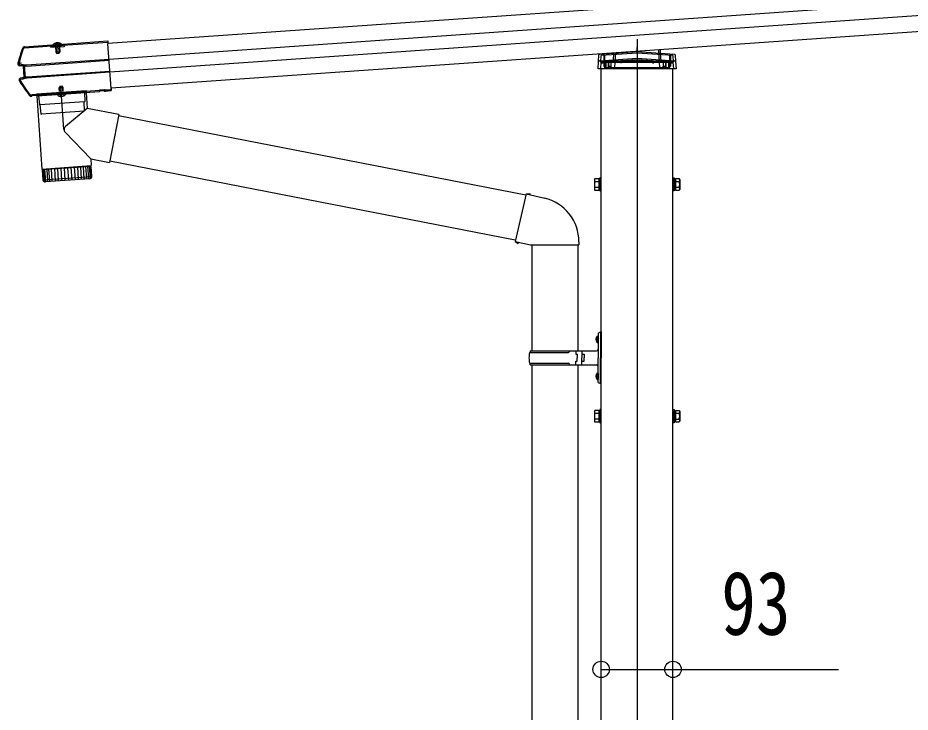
# Model space of a CAD drawing. Units: millimetres, scale not verified. Extents: x -10512 to 10512, y -7425 to 7425.
# Drawn here: x -1741 to -586, y -1723 to -824 of the extents above; entities that cross this region are included whole.
import ezdxf
from ezdxf.enums import TextEntityAlignment as Align

# ---------------------------------------------------------------- set-up
doc = ezdxf.new("R2010")
doc.units = ezdxf.units.MM
doc.header["$LTSCALE"] = 40
for name, color, linetype in [('0-4_YKK_12', 2, 'Continuous'), ('0-5_YKK_13', 4, 'Continuous'), ('0-6_YKK_A1', 4, 'Continuous'), ('0-7_YKK_D', 6, 'Continuous')]:
    doc.layers.add(name, color=color, linetype=linetype)
doc.styles.add('ＭＳ ゴシック', font='')
doc.styles.get('ＭＳ ゴシック').set_extended_font_data('MS Gothic')

msp = doc.modelspace()

# ---------------------------------------------------------------- linework, layer by layer
at = {"layer": '0-4_YKK_12'}
for p, q in [((-939.45, -851.86), (-939.45, -3416.07)), ((-1690.46, -855.5), (-1689.38, -870.88)), ((-939.45, -870.38), (-939.45, -862.6))]:
    msp.add_line(p, q, dxfattribs=at)
at = {"layer": '0-5_YKK_13'}
for p, q in [((-1733.08, -861.51), (-1733.27, -861.65)), ((-1733.27, -861.65), (-1733.17, -863.12)), ((-1733.17, -863.12), (-1733.04, -863.04)), ((-1732.85, -861.48), (-1733.08, -861.51)), ((-1732.97, -863), (-1733.08, -861.51)), ((-1733.04, -863.04), (-1732.97, -863)), ((-1732.97, -863), (-1697.36, -860.51)), ((-1732.85, -861.48), (-1697.47, -859.01)), ((-1698.65, -860.72), (-1698.51, -862.68)), ((-1681.55, -861.5), (-1698.51, -862.68)), ((-1697.36, -860.51), (-1697.47, -859.01)), ((-1697.22, -859.81), (-1697.47, -859.01)), ((-1697.29, -861.09), (-1697.32, -860.63)), ((-1682.98, -860.09), (-1697.29, -861.09)), ((-1683.23, -858.96), (-1697.2, -859.94)), ((-1697.2, -859.94), (-1697.12, -861.08)), ((-1696.07, -859.86), (-1696.08, -859.66)), ((-1695.38, -860.36), (-1695.49, -860.37)), ((-1684.91, -859.63), (-1695.38, -860.36)), ((-1694.87, -859.75), (-1694.94, -860)), ((-1694.81, -859.22), (-1685.63, -858.57)), ((-1685.49, -860.57), (-1694.67, -861.21)), ((-1694.15, -859.17), (-1692.91, -859.08)), ((-1693.13, -860.8), (-1693.03, -862.3)), ((-1692.74, -856.84), (-1691.35, -859.21)), ((-1692.54, -861.56), (-1687.55, -861.21)), ((-1692.54, -861.56), (-1692.06, -868.45)), ((-1692.23, -861.04), (-1692.37, -859.04)), ((-1692.11, -861.53), (-1691.56, -869.33)), ((-1690.16, -859.74), (-1691.35, -859.21)), ((-1690.16, -859.74), (-1689.06, -859.05)), ((-1688.01, -856.51), (-1689.06, -859.05)), ((-1687.94, -860.74), (-1688.08, -858.74)), ((-1687.99, -861.24), (-1687.44, -869.05)), ((-1687.55, -861.21), (-1687.07, -868.1)), ((-1686.29, -858.62), (-1687.53, -858.71)), ((-1687.04, -861.88), (-1687.14, -860.39)), ((-1685.5, -859.09), (-1685.4, -859.33)), ((-1684.3, -859.04), (-1684.31, -858.84)), ((-1683.1, -858.01), (-1683.23, -858.83)), ((-1683.23, -858.96), (-1683.15, -860.11)), ((-1683, -859.5), (-1683.1, -858.01)), ((-1683.02, -859.63), (-1683, -859.5)), ((-1681.69, -859.54), (-1683.02, -859.63)), ((-1683.02, -859.63), (-1682.98, -860.09)), ((-1681.69, -859.54), (-1681.55, -861.5)), ((-1624.78, -856.22), (-1624.69, -857.6)), ((-1620.64, -915.48), (-1624.69, -857.6)), ((-911.63, -865.43), (-910.63, -881.72)), ((-909.63, -865.29), (-909.35, -869.92)), ((-1623.27, -877.89), (-1730.39, -885.38)), ((-1692.06, -868.45), (-1687.07, -868.1)), ((-1687.75, -869.85), (-1687.07, -868.1)), ((-989.32, -880.65), (-988.79, -872.14)), ((-988.39, -879.71), (-939.45, -876.29)), ((-987.87, -871.21), (-939.45, -867.82)), ((-986.37, -881.58), (-985.85, -873.07)), ((-939.45, -869.82), (-985.85, -873.07)), ((-982.65, -872.85), (-982.65, -886.49)), ((-981.45, -872.76), (-981.45, -881.23)), ((-970.15, -879.72), (-969.52, -869.47)), ((-967.51, -869.33), (-968.27, -881.72)), ((-939.45, -878.29), (-959.45, -879.69)), ((-939.45, -867.82), (-891.03, -871.21)), ((-939.45, -867.82), (-939.45, -868.76)), ((-893.06, -873.07), (-939.45, -869.82)), ((-939.45, -876.29), (-890.51, -879.71)), ((-939.45, -876.29), (-939.45, -877.23)), ((-919.45, -879.69), (-939.45, -878.29)), ((-909.35, -869.92), (-908.75, -879.72)), ((-897.45, -872.76), (-897.45, -881.23)), ((-896.25, -872.85), (-896.25, -886.49)), ((-893.06, -873.07), (-892.53, -881.58)), ((-890.11, -872.14), (-889.59, -880.65)), ((-1734.21, -886.89), (-1738.96, -886.32)), ((-1732.8, -885.55), (-1738.78, -884.83)), ((-1731.5, -885.52), (-1737.32, -884.73)), ((-1733.29, -886.83), (-1734.21, -886.89)), ((-1731.88, -885.49), (-1732.8, -885.55)), ((-1731.65, -901.88), (-1732.8, -885.55)), ((-1732.57, -886.89), (-1732.04, -886.85)), ((-1731.27, -885.5), (-1731.5, -885.52)), ((-1730.31, -886.62), (-1623.18, -879.13)), ((-988.32, -879.72), (-988.26, -879.72)), ((-988.26, -879.72), (-890.64, -879.72)), ((-986.42, -882.52), (-981.45, -882.52)), ((-986.37, -881.72), (-982.65, -881.72)), ((-960.95, -879.8), (-985.36, -881.51)), ((-982.65, -881.72), (-981.45, -881.72)), ((-982.65, -886.49), (-981.65, -888.22)), ((-981.65, -888.22), (-981.45, -888.22)), ((-981.45, -881.23), (-981.45, -888.22)), ((-981.45, -881.72), (-979.95, -881.72)), ((-981.45, -888.22), (-976.45, -888.22)), ((-979.95, -881.13), (-979.95, -888.22)), ((-979.95, -881.72), (-898.95, -881.72)), ((-976.85, -881.72), (-976.85, -888.22)), ((-976.72, -881.72), (-976.72, -888.22)), ((-976.45, -880.88), (-976.45, -886.49)), ((-976.45, -886.49), (-973.45, -886.49)), ((-976.45, -888.22), (-976.45, -886.49)), ((-973.45, -888.22), (-976.45, -888.22)), ((-973.45, -880.67), (-973.45, -886.49)), ((-973.45, -886.49), (-973.45, -888.22)), ((-973.45, -888.22), (-905.45, -888.22)), ((-970.21, -880.66), (-970.15, -879.72)), ((-968.79, -890.22), (-968.67, -888.22)), ((-968.27, -881.72), (-968.67, -888.22)), ((-965.45, -879.72), (-965.45, -881.72)), ((-960.95, -879.8), (-959.45, -879.69)), ((-960.95, -882.52), (-960.95, -879.8)), ((-959.45, -882.52), (-960.95, -882.52)), ((-959.45, -879.69), (-959.45, -882.52)), ((-919.45, -882.52), (-919.45, -879.69)), ((-919.45, -879.69), (-917.95, -879.8)), ((-919.45, -882.52), (-917.95, -882.52)), ((-917.95, -879.8), (-917.95, -882.52)), ((-893.54, -881.51), (-917.95, -879.8)), ((-913.45, -881.72), (-913.45, -879.72)), ((-910.63, -881.72), (-910.23, -888.22)), ((-910.23, -888.22), (-910.11, -890.22)), ((-908.75, -879.72), (-908.69, -880.66)), ((-905.45, -880.67), (-905.45, -886.49)), ((-905.45, -886.49), (-902.45, -886.49)), ((-902.45, -880.88), (-902.45, -886.49)), ((-902.45, -886.49), (-902.45, -888.22)), ((-902.45, -888.22), (-897.45, -888.22)), ((-902.18, -881.72), (-902.18, -888.22)), ((-902.05, -881.72), (-902.05, -888.22)), ((-898.95, -881.13), (-898.95, -888.22)), ((-898.95, -881.72), (-897.45, -881.72)), ((-897.45, -881.23), (-897.45, -888.22)), ((-897.45, -881.72), (-896.25, -881.72)), ((-897.45, -882.52), (-892.48, -882.52)), ((-897.45, -888.22), (-897.25, -888.22)), ((-897.25, -888.22), (-896.25, -886.49)), ((-896.25, -881.72), (-892.53, -881.72)), ((-890.64, -879.72), (-890.58, -879.72)), ((-1732.32, -900.69), (-1733.24, -900.76)), ((-1731.1, -900.5), (-1731.64, -900.53)), ((-1729.34, -900.48), (-1622.21, -892.99)), ((-1729.25, -901.72), (-1622.13, -894.23)), ((-1737.44, -903.45), (-1731.65, -901.88)), ((-1735.97, -903.35), (-1730.39, -901.74)), ((-1730.74, -901.82), (-1731.65, -901.88)), ((-1730.39, -901.74), (-1730.17, -901.72)), ((-1683.82, -912.78), (-1687.21, -913.02)), ((-1681.67, -968.77), (-1685.61, -912.45)), ((-1682.9, -914.42), (-1683.82, -912.78)), ((-1724.21, -924.13), (-1723.49, -924.08)), ((-1723.49, -924.08), (-1723.39, -925.58)), ((-1717.33, -923.28), (-1717.23, -924.78)), ((-1717.3, -924.24), (-1717.3, -924.24)), ((-1717.11, -923.63), (-1635.7, -917.94)), ((-1717.11, -923.63), (-1717, -925.13)), ((-1717, -925.13), (-1635.6, -919.44)), ((-1652.96, -920.65), (-1716.81, -925.11)), ((-1716.24, -925.07), (-1653.39, -920.68)), ((-1690.7, -923.29), (-1678.93, -922.46)), ((-1690.69, -923.53), (-1690.7, -923.29)), ((-1678.91, -922.71), (-1690.69, -923.53)), ((-1687.21, -913.02), (-1687.89, -914.77)), ((-1682.9, -914.42), (-1687.89, -914.77)), ((-1687.55, -919.58), (-1687.89, -914.77)), ((-1687.13, -919.44), (-1687.52, -913.82)), ((-1687.13, -925.63), (-1685.97, -922.82)), ((-1684.87, -922.13), (-1685.97, -922.82)), ((-1684.87, -922.13), (-1683.68, -922.66)), ((-1682.14, -925.28), (-1683.68, -922.66)), ((-1683.01, -919.16), (-1683.4, -913.53)), ((-1682.57, -919.23), (-1682.9, -914.42)), ((-1678.91, -922.71), (-1678.93, -922.46)), ((-1655.04, -920.79), (-1654.57, -932.3)), ((-1652.96, -920.65), (-1651.51, -941.46)), ((-1635.7, -917.94), (-1635.6, -919.44)), ((-1635.43, -919.06), (-1635.6, -919.44)), ((-1635.53, -917.56), (-1635.43, -919.06)), ((-1629.44, -918.64), (-1635.43, -919.06)), ((-1629.55, -917.14), (-1629.44, -918.64)), ((-1629.22, -919), (-1629.44, -918.64)), ((-1629.32, -917.5), (-1628.02, -917.41)), ((-1629.32, -917.5), (-1629.22, -919)), ((-1629.22, -919), (-1627.92, -918.9)), ((-1628.02, -917.41), (-1627.95, -918.51)), ((-1627.95, -918.51), (-1627.92, -918.9)), ((-1627.92, -918.9), (-1620.44, -918.38)), ((-1620.64, -915.45), (-1620.57, -916.46)), ((-1620.54, -916.88), (-1620.57, -916.46)), ((-1723.84, -925.61), (-1723.39, -925.58)), ((-1717.23, -924.78), (-1723.21, -925.2)), ((-1717, -925.13), (-1717.23, -924.78)), ((-1716.81, -925.11), (-1710.18, -1019.88)), ((-1714.59, -924.96), (-1713.46, -936.42)), ((-1655.04, -932.82), (-1712.92, -936.87)), ((-1655.04, -944.37), (-1655.37, -932.84)), ((-1711.44, -948.32), (-1712.73, -936.86)), ((-1655.51, -944.88), (-1710.91, -948.76)), ((-1651.51, -941.46), (-1679.81, -964.92)), ((-1610.75, -949.38), (-1651.51, -941.46)), ((-1610.75, -949.38), (-1622.81, -1011.42)), ((-1083.59, -1053.63), (-1611.08, -951.1)), ((-1646.94, -1006.73), (-1680.22, -972.24)), ((-1710.18, -1019.88), (-1646.33, -1015.42)), ((-1646.26, -1016.41), (-1710.11, -1020.88)), ((-1653.73, -1016.94), (-1652.69, -1031.9)), ((-1651.12, -1016.75), (-1650.07, -1031.72)), ((-1650.82, -1015.73), (-1650.77, -1016.73)), ((-1649.02, -1016.61), (-1647.98, -1031.57)), ((-1647.5, -1016.5), (-1646.46, -1031.46)), ((-1646.94, -1006.73), (-1646.33, -1015.42)), ((-1646.94, -1006.73), (-1622.81, -1011.42)), ((-1645.58, -1029.45), (-1646.26, -1016.41)), ((-1097.12, -1111.82), (-1622.48, -1009.7)), ((-1710.11, -1020.88), (-1708.97, -1033.88)), ((-1708.39, -1035.41), (-1709.41, -1020.83)), ((-1708.18, -1020.74), (-1707.14, -1035.71)), ((-1705.33, -1035.58), (-1706.37, -1020.62)), ((-1705.69, -1019.57), (-1705.6, -1020.56)), ((-1704.01, -1020.45), (-1702.97, -1035.42)), ((-1700.1, -1035.22), (-1701.15, -1020.25)), ((-1696.79, -1034.98), (-1697.84, -1020.02)), ((-1694.15, -1019.76), (-1693.1, -1034.73)), ((-1690.15, -1019.48), (-1689.1, -1034.45)), ((-1685.91, -1019.19), (-1684.86, -1034.15)), ((-1681.52, -1018.88), (-1680.48, -1033.84)), ((-1677.07, -1018.57), (-1676.03, -1033.53)), ((-1672.64, -1018.26), (-1671.6, -1033.22)), ((-1668.32, -1017.96), (-1667.28, -1032.92)), ((-1664.19, -1017.67), (-1663.15, -1032.63)), ((-1660.34, -1017.4), (-1659.29, -1032.36)), ((-1656.83, -1017.15), (-1655.78, -1032.12)), ((-1708.98, -1033.83), (-1645.58, -1029.4)), ((-1648.37, -1032.6), (-1705.77, -1036.61)), ((-994.65, -1033.52), (-994.07, -1032.51)), ((-994.65, -1033.52), (-994.65, -1046.52)), ((-989.15, -1032.51), (-994.07, -1032.51)), ((-989.15, -1036.27), (-994.07, -1036.27)), ((-989.15, -1032.31), (-989.15, -1047.33)), ((-987.55, -1032.77), (-989.15, -1032.77)), ((-989.15, -1035.82), (-989.15, -1043.82)), ((-989.15, -1039.32), (-987.55, -1039.32)), ((-987.55, -1039.32), (-987.55, -1032.77)), ((-891.35, -1032.77), (-889.75, -1032.77)), ((-891.35, -1039.32), (-891.35, -1032.77)), ((-889.75, -1039.32), (-891.35, -1039.32)), ((-889.75, -1032.31), (-884.83, -1032.31)), ((-889.75, -1032.31), (-889.75, -1047.33)), ((-889.75, -1035.82), (-889.75, -1043.82)), ((-889.75, -1036.07), (-884.83, -1036.07)), ((-884.25, -1033.32), (-884.83, -1032.31)), ((-884.25, -1033.32), (-884.25, -1046.32)), ((-994.65, -1046.52), (-994.07, -1047.53)), ((-989.15, -1043.77), (-994.07, -1043.77)), ((-989.15, -1047.53), (-994.07, -1047.53)), ((-989.16, -1040.32), (-987.55, -1040.32)), ((-989.15, -1046.87), (-987.55, -1046.87)), ((-987.55, -1046.87), (-987.55, -1040.32)), ((-889.74, -1040.32), (-891.35, -1040.32)), ((-891.35, -1046.87), (-891.35, -1040.32)), ((-889.75, -1046.87), (-891.35, -1046.87)), ((-889.75, -1043.57), (-884.83, -1043.57)), ((-889.75, -1047.33), (-884.83, -1047.33)), ((-884.25, -1046.32), (-884.83, -1047.33)), ((-1083.18, -1051.85), (-1097.54, -1113.6)), ((-1083.18, -1051.85), (-1058.86, -1057.66)), ((-1097.54, -1113.6), (-1077.46, -1118.14)), ((-1097.54, -1113.6), (-1093.54, -1116.28)), ((-1092.66, -1114.7), (-1093.54, -1116.28)), ((-1077.46, -1118.14), (-1014.72, -1118.14)), ((-1075.94, -1118.14), (-1075.94, -1255.22)), ((-1016.24, -1118.14), (-1016.24, -1255.22)), ((-1014.72, -1113.98), (-1014.72, -1118.14)), ((-990.98, -1236.07), (-990.35, -1236.07)), ((-990.98, -1236.07), (-990.98, -1244.37)), ((-990.35, -1236.07), (-990.35, -1244.37)), ((-990.35, -1236.07), (-989.95, -1236.47)), ((-989.95, -1232.22), (-986.95, -1230.72)), ((-989.95, -1232.22), (-989.95, -1264.22)), ((-989.95, -1236.47), (-989.95, -1243.97)), ((-986.95, -1230.72), (-986.95, -1264.22)), ((-986.95, -1230.72), (-985.95, -1230.72)), ((-985.95, -1230.72), (-985.95, -1264.22)), ((-992.25, -1238.07), (-990.21, -1239.07)), ((-990.98, -1244.37), (-990.35, -1244.37)), ((-990.35, -1244.37), (-989.95, -1243.97)), ((-990.21, -1239.07), (-989.6, -1240.22)), ((-1078.92, -1257.22), (-1028.59, -1257.22)), ((-1077.92, -1255.22), (-991.92, -1255.22)), ((-1077.92, -1255.22), (-1077.92, -1257.22)), ((-1018.92, -1255.22), (-1018.92, -1259.72)), ((-1010.95, -1255.22), (-1010.95, -1264.22)), ((-1078.92, -1271.22), (-1028.59, -1271.22)), ((-1077.92, -1273.22), (-1077.92, -1271.22)), ((-1018.92, -1259.72), (-1016.92, -1259.72)), ((-1018.92, -1273.22), (-1018.92, -1268.72)), ((-1018.92, -1268.72), (-1016.92, -1268.72)), ((-1016.92, -1259.72), (-1016.92, -1264.22)), ((-1016.92, -1268.72), (-1016.92, -1264.22)), ((-1010.95, -1259.72), (-1007.95, -1259.72)), ((-1010.95, -1273.22), (-1010.95, -1264.22)), ((-1010.95, -1268.72), (-1007.95, -1268.72)), ((-1007.95, -1259.72), (-1007.95, -1264.22)), ((-1007.95, -1268.72), (-1007.95, -1264.22)), ((-989.95, -1296.22), (-989.95, -1264.22)), ((-986.95, -1297.72), (-986.95, -1264.22)), ((-985.95, -1297.72), (-985.95, -1264.22)), ((-1077.92, -1273.22), (-991.92, -1273.22)), ((-1075.94, -1273.22), (-1075.94, -2270.24)), ((-1016.24, -1273.22), (-1016.24, -2270.24)), ((-992.25, -1286.07), (-990.21, -1287.07)), ((-990.98, -1284.07), (-990.35, -1284.07)), ((-990.98, -1284.07), (-990.98, -1292.37)), ((-990.98, -1292.37), (-990.35, -1292.37)), ((-990.35, -1284.07), (-990.35, -1292.37)), ((-990.35, -1284.07), (-989.95, -1284.47)), ((-990.35, -1292.37), (-989.95, -1291.97)), ((-990.21, -1287.07), (-989.6, -1288.22)), ((-989.95, -1284.47), (-989.95, -1291.97)), ((-989.95, -1296.22), (-986.95, -1297.72)), ((-986.95, -1297.72), (-985.95, -1297.72)), ((-994.65, -1333.52), (-994.07, -1332.51)), ((-994.65, -1333.52), (-994.65, -1346.52)), ((-989.15, -1332.51), (-994.07, -1332.51)), ((-989.15, -1336.27), (-994.07, -1336.27)), ((-989.16, -1340.32), (-987.55, -1340.32)), ((-989.15, -1332.31), (-989.15, -1347.33)), ((-987.55, -1332.77), (-989.15, -1332.77)), ((-989.15, -1335.82), (-989.15, -1343.82)), ((-989.15, -1339.32), (-987.55, -1339.32)), ((-987.55, -1339.32), (-987.55, -1332.77)), ((-987.55, -1346.87), (-987.55, -1340.32)), ((-891.35, -1332.77), (-889.75, -1332.77)), ((-891.35, -1339.32), (-891.35, -1332.77)), ((-889.75, -1339.32), (-891.35, -1339.32)), ((-889.74, -1340.32), (-891.35, -1340.32)), ((-891.35, -1346.87), (-891.35, -1340.32)), ((-889.75, -1332.31), (-884.83, -1332.31)), ((-889.75, -1332.31), (-889.75, -1347.33)), ((-889.75, -1335.82), (-889.75, -1343.82)), ((-889.75, -1336.07), (-884.83, -1336.07)), ((-884.25, -1333.32), (-884.83, -1332.31)), ((-884.25, -1333.32), (-884.25, -1346.32)), ((-994.65, -1346.52), (-994.07, -1347.53)), ((-989.15, -1343.77), (-994.07, -1343.77)), ((-989.15, -1347.53), (-994.07, -1347.53)), ((-989.15, -1346.87), (-987.55, -1346.87)), ((-889.75, -1346.87), (-891.35, -1346.87)), ((-889.75, -1343.57), (-884.83, -1343.57)), ((-889.75, -1347.33), (-884.83, -1347.33)), ((-884.25, -1346.32), (-884.83, -1347.33))]:
    msp.add_line(p, q, dxfattribs=at)
for points in [[(-1683.1, -858.01), (-1624.94, -853.94), (-1624.84, -855.44)], [(-1739.87, -883.19), (-1737.06, -873.53), (-1734.04, -863.92)], [(-1697.36, -860.51), (-1697.32, -860.63), (-1698.65, -860.72)], [(-1694.67, -861.21), (-1694.73, -860.31), (-1694.81, -859.22)], [(-1692.54, -861.56), (-1692.41, -861.05), (-1692.3, -860.66)], [(-1692.3, -860.66), (-1692.34, -860.15), (-1692.38, -859.55)], [(-1692.11, -861.53), (-1692.2, -861.04), (-1692.32, -860.44)], [(-1687.91, -860.35), (-1687.95, -859.84), (-1687.99, -859.24)], [(-1687.99, -861.24), (-1687.96, -860.74), (-1687.93, -860.14)], [(-1687.55, -861.21), (-1687.76, -860.73), (-1687.91, -860.35)], [(-1685.49, -860.57), (-1685.56, -859.67), (-1685.63, -858.57)], [(-1684.8, -859.62), (-1684.91, -859.63), (-1685.26, -859.65)], [(-1683, -859.5), (-1624.84, -855.44), (-1624.78, -856.22)], [(-1692.06, -868.45), (-1691.14, -870.09), (-1687.75, -869.85)], [(-1737.29, -882.67), (-1737.48, -882.77), (-1737.89, -882.89), (-1738.75, -883.04), (-1739.44, -883.16), (-1739.89, -883.28)], [(-1739.85, -882.68), (-1739.86, -882.69), (-1739.89, -883.28)], [(-1737.84, -902), (-1733.24, -900.76), (-1734.21, -886.89)], [(-1737.54, -886.21), (-1737.5, -886.22), (-1737.5, -886.22)], [(-1737.29, -882.67), (-1737.05, -882.48), (-1737.04, -882.47)], [(-890, -890.22), (-988.9, -890.22), (-989.9, -890.22), (-989.32, -880.65)], [(-985.36, -881.51), (-986.37, -881.58), (-986.89, -890.22)], [(-902.45, -888.22), (-905.45, -888.22), (-905.45, -886.49)], [(-892.01, -890.22), (-892.53, -881.58), (-893.54, -881.51)], [(-889.59, -880.65), (-889, -890.22), (-890, -890.22)], [(-1725.26, -923.65), (-1731.82, -914.62), (-1738.18, -905.44)], [(-1717.11, -923.63), (-1717.33, -923.28), (-1723.32, -923.7), (-1723.49, -924.08)], [(-1723.32, -923.7), (-1723.21, -925.2), (-1723.39, -925.58)], [(-1652.47, -919.61), (-1652.54, -918.61), (-1717.38, -923.15), (-1717.31, -924.14)], [(-1629.32, -917.5), (-1629.55, -917.14), (-1635.53, -917.56), (-1635.7, -917.94)], [(-1628.02, -917.41), (-1620.54, -916.88), (-1620.46, -917.98)], [(-1627.95, -918.51), (-1620.46, -917.98), (-1620.44, -918.38)], [(-1083.18, -1051.85), (-1078.45, -1051.41), (-1078.31, -1053.01)], [(-992.25, -1242.37), (-990.21, -1241.37), (-989.6, -1240.22)], [(-992.25, -1290.37), (-990.21, -1289.37), (-989.6, -1288.22)]]:
    msp.add_lwpolyline(points, dxfattribs=at)
for points in [[(-985.95, -1048.32), (-985.95, -1031.32), (-987.55, -1031.32), (-987.55, -1048.32)], [(-892.95, -1048.32), (-892.95, -1031.32), (-891.35, -1031.32), (-891.35, -1048.32)], [(-985.95, -1348.32), (-985.95, -1331.32), (-987.55, -1331.32), (-987.55, -1348.32)], [(-892.95, -1348.32), (-892.95, -1331.32), (-891.35, -1331.32), (-891.35, -1348.32)]]:
    msp.add_lwpolyline(points, close=True, dxfattribs=at)
for centre, radius, start, end in [((-1258.02, -1018.52), 502, 162.04537, 164.31277), ((-1732.54, -864.75), 3.19, 103.22631, 162.05142), ((-1732.9, -864.29), 1.2, 102.71221, 162.01357), ((-1695.53, -859.62), 0.55, 142.43917, 184), ((-1695.52, -859.82), 0.545, 184, 274), ((-1689.87, -863.98), 7.7, 45.56083, 142.43917), ((-1695.42, -859.86), 0.5, 274, 344), ((-1694.1, -859.97), 0.8, 94, 164), ((-1692.88, -859.58), 0.5, 4, 94), ((-1687.49, -859.2), 0.5, 94, 184), ((-1686.23, -859.42), 0.8, 24, 94), ((-1684.94, -859.13), 0.5, 204, 274), ((-1684.84, -859.07), 0.545, 274, 4), ((-1684.86, -858.88), 0.55, 4, 45.56083), ((-987.8, -872.2), 1, 94, 176.5), ((-891.1, -872.2), 1, 3.5, 86), ((-1738.63, -883.54), 2.8, 164.31277, 263.16971), ((-1738.62, -883.54), 1.3, 164.24366, 263.03582), ((-1737.09, -883.45), 2.8, 176.64031, 260.86892), ((-988.32, -880.71), 1, 94, 176.5), ((-988.32, -880.72), 1, 90, 176.5), ((-890.58, -880.72), 1, 3.5, 90), ((-890.58, -880.71), 1, 3.5, 86), ((-1737.1, -904.71), 2.8, 105.16971, 214.06629), ((-1323.57, -625.08), 502, 214.06629, 216.59248), ((-1737.1, -904.71), 1.3, 105.30295, 214.13631), ((-1724.06, -922.43), 3.19, 216.58984, 274.01289), ((-1724.3, -922.94), 1.2, 216.62025, 274.01295), ((-1716.31, -924.07), 1, 184, 274), ((-1685.15, -918.19), 7.7, 223.98312, 324.01688), ((-1653.46, -919.68), 1, 274, 4), ((-1655.07, -932.32), 0.5, 274, 2.32935), ((-1712.96, -936.37), 0.5, 185.67065, 274), ((-1655.54, -944.39), 0.5, 274, 1.61406), ((-1710.95, -948.26), 0.5, 186.38594, 274), ((-1676.62, -968.77), 5, 129.65551, 223.97399), ((-1705.98, -1033.62), 3, 185, 274.04832), ((-1648.58, -1029.61), 3, 274, 3), ((-991.33, -1034.39), 3.32, 145.61575, 214.38425), ((-982.23, -1040.02), 12.42, 162.41205, 197.58795), ((-887.57, -1034.19), 3.32, 325.61575, 34.38425), ((-896.67, -1039.82), 12.42, 342.41205, 17.58795), ((-991.33, -1045.65), 3.32, 145.61575, 214.38425), ((-887.57, -1045.45), 3.32, 325.61575, 34.38425), ((-1072.72, -1113.98), 58, 0, 76.56538), ((-986.65, -1240.22), 6, 136.21765, 223.78235), ((-1030.17, -1264.22), 49.25, 171.82876, 180.00002), ((-1028.59, -1255.22), 2, 270, 359.99998), ((-991.95, -1253.22), 2, 270, 359.99998), ((-1030.17, -1264.22), 49.25, 180.00002, 188.17127), ((-1028.59, -1273.22), 2, 0.00005, 90.00004), ((-991.95, -1275.22), 2, 0.00005, 90.00004), ((-986.65, -1288.22), 6, 136.21765, 223.78235), ((-991.33, -1334.39), 3.32, 145.61575, 214.38425), ((-982.23, -1340.02), 12.42, 162.41205, 197.58795), ((-887.57, -1334.19), 3.32, 325.61575, 34.38425), ((-896.67, -1339.82), 12.42, 342.41205, 17.58795), ((-991.33, -1345.65), 3.32, 145.61575, 214.38425), ((-887.57, -1345.45), 3.32, 325.61575, 34.38425)]:
    msp.add_arc(centre, radius, start, end, dxfattribs=at)
for centre, major_axis, ratio, start_param, end_param in [((-1697, -862.99), (-0.22, 3.19), 0.014286, 5.9883828, 6.2220988), ((-1683.01, -862.01), (-0.22, 3.19), 0.014286, 0.0610865, 0.2948025), ((-1730.27, -887.19), (3.03, -0.36), 0.014525, 2.4375911, 3.0658321), ((-1730.27, -887.2), (2.99, 0.21), 0.19438, 1.5707963, 2.1939282), ((-1730.37, -885.67), (1.52, -0.18), 0.014525, 2.4126357, 3.0658321), ((-1730.37, -885.68), (1.5, 0.1), 0.19438, 1.5707963, 2.2034964), ((-1729.38, -899.89), (2.95, 0.8), 0.014957, 3.2171785, 3.8372566), ((-1729.38, -899.9), (2.99, 0.21), 0.19438, 4.0848352, 4.712389), ((-1729.27, -901.42), (1.48, 0.4), 0.014957, 3.2171785, 3.8435615), ((-1729.27, -901.43), (1.5, 0.1), 0.19438, 4.0561004, 4.712389)]:
    msp.add_ellipse(centre, major_axis=major_axis, ratio=ratio, start_param=start_param, end_param=end_param, dxfattribs=at)
at = {"layer": '0-6_YKK_A1'}
for p, q in [((-1624.72, -857.12), (1672.79, -626.56)), ((-1623.3, -877.43), (1674.21, -646.87)), ((1675.41, -664.09), (-1622.09, -894.67)), ((1676.83, -684.4), (-1620.67, -914.98))]:
    msp.add_line(p, q, dxfattribs=at)
for points in [[(-985.95, -4062.52), (-892.95, -4062.52), (-892.95, -3512.52), (-892.95, -889.72)], [(-985.95, -4062.52), (-985.95, -3512.52), (-985.95, -889.72)]]:
    msp.add_lwpolyline(points, dxfattribs=at)
at = {"layer": '0-7_YKK_D'}
msp.add_lwpolyline([(-985.95, -1667.7), (-892.95, -1667.7), (-678.45, -1667.7)], dxfattribs=at)
for centre in [(-985.95, -1667.7), (-892.95, -1667.7)]:
    msp.add_circle(centre, 10.62, dxfattribs=at)

# ---------------------------------------------------------------- texts
at = {"layer": '0-7_YKK_D', "style": 'ＭＳ ゴシック', "width": 0.8}
msp.add_text('93', height=82.48, dxfattribs=at).set_placement((-830.45, -1647.7), align=Align.BOTTOM_LEFT)

doc.saveas('drawing.dxf')
